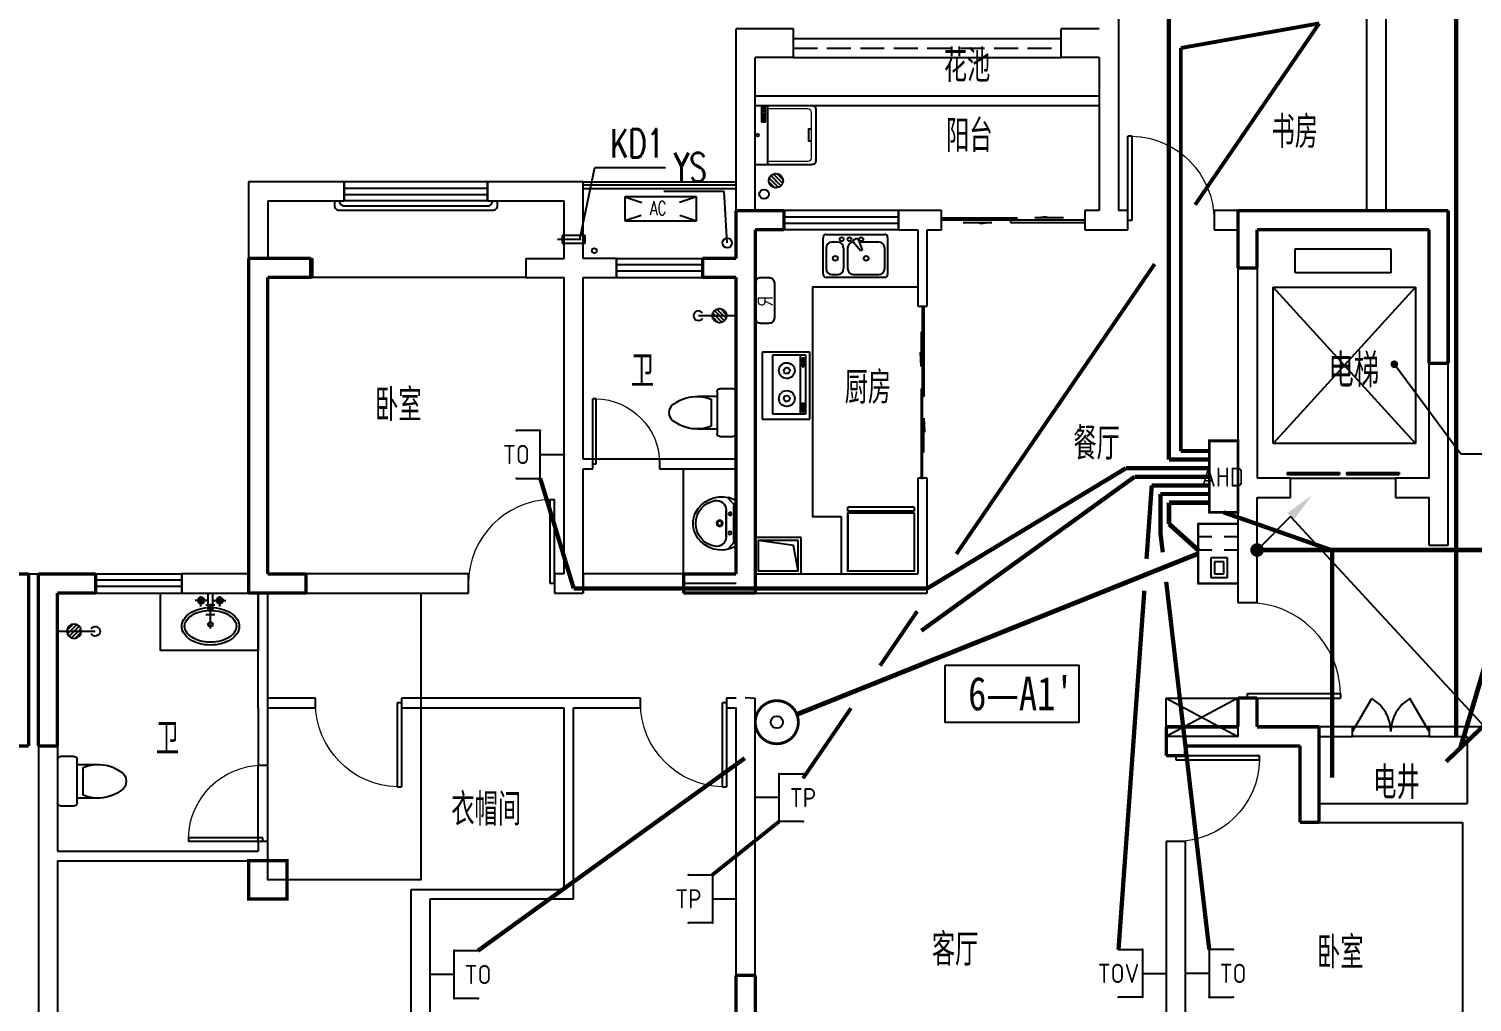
# Model space of a CAD drawing. Extents: x -993182 to -819982, y 169304 to 600104.
# Drawn here: x -865248 to -850148, y 401625 to 411803 of the extents above; entities that cross this region are included whole.
import ezdxf
from ezdxf.enums import TextEntityAlignment as Align

# ---------------------------------------------------------------- set-up
doc = ezdxf.new("R2010")
doc.units = 0
doc.header["$LTSCALE"] = 1000
doc.header["$MEASUREMENT"] = 0
doc.linetypes.add('DASH', pattern=[0.35, 0.25, -0.1])
for name, color, linetype in [('DIM_LEAD', 3, 'Continuous'), ('EQUIP-安防', 3, 'Continuous'), ('EQUIP-通讯', 3, 'Continuous'), ('kan', 146, 'Continuous'), ('KTIAO', 124, 'Continuous'), ('LWIRE', 4, 'Continuous'), ('PUB_TEXT', 7, 'Continuous'), ('STAIR', 2, 'Continuous'), ('TEL_LEAD', 3, 'Continuous'), ('VPIPE-污水', 2, 'Continuous'), ('WALL', 4, 'Continuous'), ('WINDOW', 2, 'Continuous'), ('WIRE-信号', 4, 'TG_S'), ('WIRE-安防', 4, 'Continuous'), ('WIRE-照明', 1, 'Continuous'), ('WIRE-综合布线', 5, 'TG_GCS'), ('WIRE-网络', 6, 'TG_TD'), ('WIRE-通讯', 4, 'TG_TP'), ('冷凝水管', 6, 'Continuous'), ('家具', 187, 'Continuous'), ('文字2', 7, 'Continuous'), ('栏杆', 169, 'Continuous'), ('空调、空调洞', 66, 'Continuous'), ('面层', 215, 'Continuous')]:
    doc.layers.add(name, color=color, linetype=linetype)
doc.layers.add('RENDERING', color=125, linetype='Continuous', lineweight=13)
doc.layers.add('洁、厨具', color=8, linetype='Continuous', lineweight=9)
doc.styles.add('-宋体', font='', dxfattribs={"width": 0.8})
doc.styles.add('_ROMANC', font='romanc__.ttf', dxfattribs={"width": 0.700005})
doc.styles.add('_SIMPLEX', font='SIMPLEX.shx', dxfattribs={"width": 0.75})
doc.styles.add('_TCH_DIM', font='SIMPLEX', dxfattribs={"bigfont": 'GBCBIG'})
doc.styles.add('_TEL_ATTDEF', font='GBENOR', dxfattribs={"width": 0.8, "height": 3, "bigfont": 'GBCBIG'})
doc.styles.add('_TEL_DIM', font='ICED', dxfattribs={"width": 0.8, "height": 3.5, "bigfont": 'BZHZ'})
doc.styles.add('DIM_FONT', font='simplex_.ttf', dxfattribs={"width": 0.7, "bigfont": 'GBCBIG'})
doc.styles.add('hnurban', font='tssdeng.shx', dxfattribs={"width": 0.8, "bigfont": 'tssdchn.shx'})
doc.styles.get("Standard").update_dxf_attribs({"font": 'gbenor.shx', "bigfont": 'gbcbig.shx'})
doc.styles.add('TG_LINETYPE', font='ICED', dxfattribs={"width": 0.8, "height": 2, "bigfont": 'BZHZ'})
doc.styles.get('-宋体').set_extended_font_data('SimSun')
doc.linetypes.add('TG_GCS', pattern='A,1,-0.6,["GCS",TG_LINETYPE,S=0.1,R=0,X=-0.52,Y=-0.1],0', length=1.6)
doc.linetypes.add('TG_S', pattern='A,1,-0.3,["S",TG_LINETYPE,S=0.1,R=0,X=-0.23,Y=-0.1],0', length=1.3)
doc.linetypes.add('TG_TD', pattern='A,1,-0.45,["TD",TG_LINETYPE,S=0.1,R=0,X=-0.38,Y=-0.1],0', length=1.45)
doc.linetypes.add('TG_TD+TV', pattern='A,1,-0.9,["TD+TV",TG_LINETYPE,S=0.1,R=0,X=-0.82,Y=-0.1],0', length=1.9)
doc.linetypes.add('TG_TP', pattern='A,1,-0.45,["TP",TG_LINETYPE,S=0.1,R=0,X=-0.38,Y=-0.1],0', length=1.45)
doc.linetypes.add('TG_WS', pattern='A,1,-0.45,["WS",TG_LINETYPE,S=0.1,R=0,X=-0.38,Y=-0.1],0', length=1.45)

# ---------------------------------------------------------------- blocks, each defined once
blk = doc.blocks.new('ASDGFSDFGGDF')
at = {"layer": '家具'}
for p, q in [((695, -609), (695, 0)), ((695, -609), (695, 0)), ((0, -670), (0, -629)), ((0, -629), (28, -629)), ((0, -670), (695, -670)), ((28, -629), (28, -609)), ((695, -609), (666, -609)), ((666, -609), (666, -629)), ((666, -629), (695, -629)), ((695, -629), (695, -670))]:
    blk.add_line(p, q, dxfattribs=at)
for points in [[(0, -609), (0, 0), (695, 0), (695, -609)], [(666, -609), (28, -609), (28, -629), (666, -629)]]:
    blk.add_lwpolyline(points, close=True, dxfattribs=at)
blk = doc.blocks.new('sdfdsfgf')
at = {"layer": '家具'}
for points in [[(1414289, 21341), (1413809, 21341), (1413809, 20961), (1414289, 20961), (1414289, 21341)], [(1414259, 20991), (1414211, 21259), (1413839, 21311)]]:
    blk.add_lwpolyline(points, dxfattribs=at)
blk.add_lwpolyline([(1414259, 21311), (1413839, 21311), (1413839, 20991), (1414259, 20991)], close=True, dxfattribs=at)
blk = doc.blocks.new('A$C685A49D5')
at = {"layer": '家具'}
for p, q in [((0, 31), (0, 419)), ((31, 450), (644, 450)), ((31, 307), (31, 92)), ((153, 368), (92, 368)), ((215, 92), (215, 307)), ((256, 307), (256, 92)), ((390, 277), (320, 363)), ((340, 402), (325, 393)), ((369, 391), (408, 287)), ((583, 368), (377, 368)), ((644, 92), (644, 307)), ((675, 419), (675, 31)), ((408, 287), (390, 277)), ((644, 0), (31, 0)), ((92, 31), (153, 31)), ((317, 31), (583, 31))]:
    blk.add_line(p, q, dxfattribs=at)
for centre, radius in [((194, 399), 20.5), ((276, 399), 20.5), ((399, 399), 20.5), ((128, 199), 25.6), ((450, 199), 25.6)]:
    blk.add_circle(centre, radius, dxfattribs=at)
for centre, radius, start, end in [((31, 419), 30.7, 90, 180), ((92, 307), 61.4, 90, 180), ((153, 307), 61.4, 0, 90), ((317, 307), 61.4, 90, 180), ((335, 376), 20.5, 120, 219.4623), ((350, 384), 20.5, 20.5377, 120), ((583, 307), 61.4, 0, 90), ((644, 419), 30.7, 0, 90), ((31, 31), 30.7, 180, 270), ((92, 92), 61.4, 180, 270), ((153, 92), 61.4, 270, 0), ((317, 92), 61.4, 180, 270), ((583, 92), 61.4, 270, 0), ((644, 31), 30.7, 270, 0)]:
    blk.add_arc(centre, radius, start, end, dxfattribs=at)
at = {"layer": '家具', "style": 'DIM_FONT', "width": 0.8, "flags": 9}
for tag in ['YSIZE', 'XSIZE']:
    blk.add_attdef(tag, (338, 450), '', height=0.5, rotation=270, dxfattribs=at)
blk = doc.blocks.new('$plan$00001601')
at = {"layer": '家具'}
for p, q in [((-350, 16), (350, 16)), ((-350, -484), (-350, 16)), ((350, 16), (350, -484)), ((-323, -98), (-323, -440)), ((299, -98), (-323, -98)), ((299, -440), (299, -98)), ((-323, -384), (299, -384)), ((-323, -440), (299, -440)), ((-291, -407), (-291, -418)), ((-216, -416), (-280, -416)), ((-280, -416), (-280, -433)), ((-280, -433), (-216, -433)), ((-216, -433), (-216, -416)), ((-199, -408), (-199, -418)), ((182, -407), (182, -418)), ((193, -416), (193, -433)), ((257, -416), (193, -416)), ((193, -433), (257, -433)), ((257, -433), (257, -416)), ((274, -408), (274, -418)), ((350, -484), (-350, -484))]:
    blk.add_line(p, q, dxfattribs=at)
for points in [[(-199, -408, 0.259034), (-201, -404, 0.076276), (-213, -399, 0.036515), (-226, -397, 0.026615), (-245, -396, 0.026615), (-264, -397, 0.036515), (-277, -399, 0.076276), (-289, -404, 0.259034), (-291, -408, 0.078462), (-291, -409, 0.056762)], [(-199, -418, 0.259034), (-201, -415, 0.076276), (-213, -410, 0.036515), (-226, -407, 0.026615), (-245, -406, 0.026615), (-264, -407, 0.036515), (-277, -410, 0.076276), (-289, -415, 0.259034), (-291, -418, 0.259034), (-289, -422, 0.056762), (-280, -426, 0.036515)], [(-216, -427, 0.008736), (-213, -427, 0.076276), (-201, -422, 0.259034), (-199, -418, 0.259034)], [(274, -408, 0.259034), (272, -404, 0.076276), (260, -399, 0.036515), (247, -397, 0.026615), (228, -396, 0.026615), (209, -397, 0.036515), (196, -399, 0.076276), (184, -404, 0.259034), (182, -408, 0.078462), (182, -409, 0.056762)], [(274, -418, 0.259034), (272, -415, 0.076276), (260, -410, 0.036515), (247, -407, 0.026615), (228, -406, 0.026615), (209, -407, 0.036515), (196, -410, 0.076276), (184, -415, 0.259034), (182, -418, 0.259034), (184, -422, 0.056762), (193, -426, 0.036515)], [(257, -427, 0.008736), (260, -427, 0.076276), (272, -422, 0.259034), (274, -418, 0.259034)]]:
    blk.add_lwpolyline(points, format="xyb", dxfattribs=at)
for centre, radius, start, end in [((-158, -243), 82.5, 0.964, 0), ((-158, -243), 31.6, 0.6532, 0), ((134, -243), 82.5, 180, 179.036), ((134, -243), 31.6, 180, 179.3468)]:
    blk.add_arc(centre, radius, start, end, dxfattribs=at)
blk = doc.blocks.new('A$C3451006C')
blk.add_lwpolyline([(-50, 330), (-50, -30, 0.414214), (10, -90), (90, -90, 0.414214), (150, -30), (150, 330, 0.414214), (90, 390), (10, 390, 0.414214)], format="xyb", close=True)
at = {"style": '_SIMPLEX', "width": 0.8}
blk.add_text('R', height=150, rotation=270, dxfattribs=at).set_placement((-32, 144), align=Align.CENTER)
blk = doc.blocks.new('$plan$00001623')
at = {"layer": '家具', "linetype": 'Continuous'}
blk.add_line((-341, -145), (342, -145), dxfattribs=at)
at = {"layer": '家具'}
blk.add_lwpolyline([(295, -706), (-295, -706, -0.414214), (-345, -656), (-345, 0), (345, 0), (345, -656, -0.414214)], format="xyb", close=True, dxfattribs=at)
at = {"layer": '家具', "lineweight": 13}
blk.add_lwpolyline([(307, -145), (307, -611, -0.414214), (267, -651), (-267, -651, -0.414214), (-307, -611), (-307, -145)], format="xyb", dxfattribs=at)
at = {"layer": '家具'}
for points in [[(323, -72), (152, -72), (152, -120), (323, -120)], [(163, -86), (177, -86), (177, -99), (163, -99)], [(189, -86), (202, -86), (202, -99), (189, -99)], [(213, -86), (227, -86), (227, -99), (213, -99)], [(239, -86), (253, -86), (253, -99), (239, -99)], [(281, -110), (309, -110), (309, -80), (281, -80)]]:
    blk.add_lwpolyline(points, close=True, dxfattribs=at)
blk.add_lwpolyline([(-71, -651), (-71, -623), (0, -623), (71, -623), (71, -651)], dxfattribs=at)
blk.add_circle((0, -25), 16, dxfattribs=at)
blk = doc.blocks.new('90304092557924')
at = {"layer": 'KTIAO'}
for p, q in [((-375, 125), (-198, 66)), ((-375, 125), (-375, -125)), ((375, 125), (-375, 125)), ((375, 125), (198, 66)), ((375, -125), (375, 125)), ((-203, -68), (-375, -125)), ((-375, -125), (375, -125)), ((200, -67), (375, -125))]:
    blk.add_line(p, q, dxfattribs=at)
at = {"layer": 'KTIAO', "style": '_ROMANC', "width": 0.7}
blk.add_text('AC', height=148.6, dxfattribs=at).set_placement((-113, -66))
at = {"layer": 'KTIAO', "style": 'DIM_FONT', "oblique": 0, "width": 0.6, "flags": 9}
for tag in ['XSIZE', 'YSIZE']:
    blk.add_attdef(tag, (-375, -125), '', height=0.5, dxfattribs=at)
blk = doc.blocks.new('M_E6')
for p, q in [((-240, 0), (-270, -79)), ((240, 0), (-240, 0)), ((-237, 0), (239, 0)), ((240, 0), (270, -79)), ((-213, -36), (-271, -91)), ((-179, -23), (181, -23)), ((141, -105), (-141, -105)), ((-141, -105), (141, -105)), ((217, -37), (274, -95))]:
    blk.add_line(p, q)
for centre, radius in [((-99, -65), 16.3), ((2, -172), 31.6), ((2, -172), 23), ((101, -65), 16.3)]:
    blk.add_circle(centre, radius)
for centre, radius, start, end in [((28, -152), 307, 166.1751, 244.7296), ((-141, -205), 100, 90, 190.5602), ((-179, -73), 50, 90, 133.181), ((-28, -152), 307, 297.0639, 13.8249), ((141, -205), 100, 349.4398, 90), ((181, -73), 50, 44.5607, 90), ((0, -179), 243, 190.5602, 349.4398), ((0, -201), 250, 245.8071, 296.4628), ((28, -152), 307, 266.589, 266.5936)]:
    blk.add_arc(centre, radius, start, end)
at = {"width": 0.8, "flags": 9}
for tag in ['XSIZE', 'YSIZE']:
    blk.add_attdef(tag, (0, 0), '', height=0.5, dxfattribs=at)
blk = doc.blocks.new('1')
for p, q in [((-550, -239), (-550, 201)), ((-520, 231), (-380, 231)), ((-350, 201), (-350, 151)), ((-350, 151), (-350, -189)), ((-350, 151), (-154, 151)), ((-289, 121), (-289, -159)), ((-380, -269), (-520, -269)), ((-154, -189), (-350, -189)), ((-350, -189), (-350, -239))]:
    blk.add_line(p, q)
for centre, radius, start, end in [((-520, 201), 30, 90, 180), ((-380, 201), 30, 360, 90), ((-137, -247), 398, 92.544, 112.5495), ((-137, -247), 398, 53.3619, 92.544), ((40, -19), 110, 303.4509, 56.5491), ((-137, 208), 398, 267.456, 306.6381), ((-520, -239), 30, 180, 270), ((-380, -239), 30, 270, 360), ((-137, 208), 398, 247.4505, 267.456)]:
    blk.add_arc(centre, radius, start, end)
blk = doc.blocks.new('A$C6A1B0631')
at = {"layer": '家具'}
for p, q in [((0, 527), (0, 667)), ((30, 697), (470, 697)), ((500, 667), (500, 527)), ((470, 497), (30, 497)), ((80, 497), (80, 267)), ((420, 497), (420, 267)), ((390, 437), (110, 437))]:
    blk.add_line(p, q, dxfattribs=at)
for centre, radius, start, end in [((30, 667), 30, 90, 180), ((470, 667), 30, 0, 90), ((30, 527), 30, 180, 270), ((470, 527), 30, 270, 0), ((477, 284), 398, 157.4505, 216.6381), ((23, 284), 398, 323.3619, 22.5495), ((250, 108), 110, 213.4509, 326.5491)]:
    blk.add_arc(centre, radius, start, end, dxfattribs=at)
blk = doc.blocks.new('4')
at = {"layer": '家具'}
for p, q in [((2941864, -560013), (2941757, -560013)), ((2941801, -560087), (2941801, -559951)), ((2941897, -560087), (2941723, -560087)), ((2941897, -560136), (2941723, -560136)), ((2941801, -560136), (2941801, -560272)), ((2942094, -560111), (2941837, -560111)), ((2941851, -560063), (2941851, -560160)), ((2941851, -560087), (2941851, -560136)), ((2941897, -560087), (2941897, -560136)), ((2941951, -560063), (2941951, -560160)), ((2941864, -560210), (2941757, -560210))]:
    blk.add_line(p, q, dxfattribs=at)
for points in [[(2941874, -560110, -0.066088), (2941890, -559990, -0.078703), (2941932, -559897, -0.107168), (2942000, -559829, -0.142355), (2942071, -559809, -0.142355), (2942141, -559829, -0.107168), (2942209, -559897, -0.078703), (2942251, -559990, -0.066088), (2942267, -560110, -0.066088), (2942251, -560230, -0.078703), (2942209, -560323, -0.107168), (2942141, -560390, -0.142355), (2942071, -560411, -0.142355), (2942000, -560390, -0.107168), (2941932, -560323, -0.078703), (2941890, -560230, -0.066088)], [(2941904, -560110, -0.066088), (2941919, -559997, -0.078703), (2941957, -559913, -0.107168), (2942016, -559854, -0.142355), (2942071, -559839, -0.142355), (2942125, -559854, -0.107168), (2942184, -559913, -0.078703), (2942222, -559997, -0.066088), (2942237, -560110, -0.066088), (2942222, -560222, -0.078703), (2942184, -560306, -0.107168), (2942125, -560365, -0.142355), (2942071, -560381, -0.142355), (2942016, -560365, -0.107168), (2941957, -560306, -0.078703), (2941919, -560222, -0.066088)]]:
    blk.add_lwpolyline(points, format="xyb", close=True, dxfattribs=at)
for centre, radius in [((2941801, -560014), 34.1), ((2941801, -560014), 24.4), ((2941801, -560208), 34.1), ((2941801, -560208), 24.4), ((2942051, -560111), 24.4)]:
    blk.add_circle(centre, radius, dxfattribs=at)
blk = doc.blocks.new('$lvtry$00000168')
at = {"color": 0}
blk.add_line((0, 0), (0, -395), dxfattribs=at)
blk.add_arc((0, -395), 50, 121.0332, 58.9668, dxfattribs=at)
for p in [(0, 0), (0, -223)]:
    blk.add_point(p, dxfattribs=at)
blk = doc.blocks.new('$lvtry$00000171')
for p, q in [((-74, 11), (-11, 74)), ((-70, -27), (27, 70)), ((-53, -53), (53, 53)), ((-27, -70), (70, 27)), ((11, -74), (74, -11))]:
    blk.add_line(p, q)
blk.add_circle((0, 0), 75)
blk.add_point((0, 0))
blk = doc.blocks.new('A$C6BE329BC')
at = {"layer": '家具', "rotation": 180}
blk.add_blockref('$lvtry$00000171', (75, 271), dxfattribs=at)
at = {"layer": '家具'}
blk.add_blockref('$lvtry$00000168', (75, 445), dxfattribs=at)
blk = doc.blocks.new('q1')
at = {"color": 3, "const_width": 35}
for points in [[(-485493, -324518), (-485493, -324018)], [(-485493, -324018), (-484993, -324018)], [(-484993, -324018), (-484993, -324218)], [(-480243, -324618), (-480243, -324018)], [(-480243, -324018), (-478043, -324018)], [(-478043, -325618), (-478043, -324018)], [(-485293, -324718), (-485293, -324218)], [(-485293, -324218), (-484993, -324218)], [(-480043, -324618), (-480043, -324218)], [(-480043, -324218), (-478243, -324218)], [(-478243, -325618), (-478243, -324218)], [(-490593, -324518), (-489943, -324518)], [(-490593, -328018), (-490593, -324518)], [(-489943, -324518), (-489943, -324718)], [(-485843, -324518), (-485493, -324518)], [(-485843, -324718), (-485843, -324518)], [(-480043, -324618), (-480243, -324618)], [(-490393, -324718), (-489943, -324718)], [(-490393, -327818), (-490393, -324718)], [(-485843, -324718), (-485493, -324718)], [(-485493, -327818), (-485493, -324718)], [(-485293, -328018), (-485293, -324718)], [(-478043, -325618), (-478243, -325618)], [(-493493, -327818), (-492893, -327818)], [(-492893, -329618), (-492893, -327818)], [(-492793, -327818), (-492193, -327818)], [(-492793, -329618), (-492793, -327818)], [(-492193, -327818), (-492193, -328018)], [(-490393, -327818), (-489993, -327818)], [(-489993, -327818), (-489993, -328018)], [(-486043, -327818), (-485493, -327818)], [(-486043, -328018), (-486043, -327818)], [(-492593, -328018), (-492193, -328018)], [(-492593, -329618), (-492593, -328018)], [(-490593, -328018), (-489993, -328018)], [(-486043, -328018), (-485293, -328018)], [(-480243, -329418), (-480243, -329118)], [(-480243, -329118), (-480043, -329118)], [(-480043, -329418), (-480043, -329118)], [(-480993, -329418), (-480243, -329418)], [(-480993, -329718), (-480993, -329418)], [(-480043, -329418), (-479393, -329418)], [(-479393, -330418), (-479393, -329418)], [(-492893, -329618), (-493093, -329618)], [(-492593, -329618), (-492793, -329618)], [(-480793, -329618), (-480243, -329618)], [(-480793, -329718), (-480793, -329618)], [(-480243, -329618), (-479593, -329618)], [(-479593, -330418), (-479593, -329618)], [(-480793, -329718), (-480993, -329718)], [(-479393, -330418), (-479593, -330418)], [(-485493, -334518), (-485493, -332018)], [(-485493, -332018), (-485293, -332018)], [(-485293, -334318), (-485293, -332018)]]:
    blk.add_lwpolyline(points, dxfattribs=at)
blk.add_lwpolyline([(-490593, -330818), (-490593, -331218), (-490193, -331218), (-490193, -330818)], close=True, dxfattribs=at)
blk = doc.blocks.new('A$C06D6341B')
at = {"layer": '空调、空调洞', "linetype": 'DASH'}
for p, q in [((40, 0), (40, 340)), ((80, 290), (0, 290)), ((0, 290), (0, 50)), ((80, 50), (80, 290)), ((0, 50), (80, 50))]:
    blk.add_line(p, q, dxfattribs=at)
blk = doc.blocks.new('$DorLib2D$00000231')
at = {"color": 0}
for p, q in [((-0.5, 0), (-0.25, 0.433)), ((0.5, 0), (0.25, 0.433))]:
    blk.add_line(p, q, dxfattribs=at)
for centre, start, end in [((-0.5, 0), 0, 60), ((0.5, 0), 120, 180)]:
    blk.add_arc(centre, 0.5, start, end, dxfattribs=at)
blk = doc.blocks.new('$DorLib2D$00000001')
for p, q in [((0.45, 0.975), (0.5, 0.975)), ((0.45, 0), (0.45, 0.975)), ((0.5, 0), (0.5, 0.975)), ((0.5, 0), (0.45, 0))]:
    blk.add_line(p, q)
at = {"lineweight": 13}
blk.add_arc((0.475, 0), 0.975, 91.4693, 180, dxfattribs=at)
blk = doc.blocks.new('$DorLib2D$00000131')
at = {"color": 0, "linetype": 'Continuous'}
for p, q in [((0.15, 0.125), (0.2319, 0.1973)), ((0.2319, 0.1973), (0.2319, 0.125)), ((-0.5, 0.125), (-0.5, 0)), ((0.0192, 0.125), (-0.5, 0.125)), ((0.0192, 0), (0.0192, 0.125)), ((0.35, 0.125), (0.15, 0.125)), ((-0.5, 0), (0.0192, 0)), ((-0.024, 0), (0.5, 0)), ((-0.024, -0.125), (-0.024, 0)), ((0.5, 0), (0.5, -0.125)), ((-0.35, -0.125), (-0.15, -0.125)), ((-0.2319, -0.1973), (-0.2319, -0.125)), ((-0.15, -0.125), (-0.2319, -0.1973)), ((0.5, -0.125), (-0.024, -0.125))]:
    blk.add_line(p, q, dxfattribs=at)
blk = doc.blocks.new('$WINLIB2D$00000001')
at = {"color": 0}
for points in [[(-0.5, 0.5), (-0.5, -0.5)], [(-0.5, 0.5), (0.5, 0.5)], [(0.5, -0.5), (0.5, 0.5)], [(0.5, 0.167), (-0.5, 0.167)], [(0.5, -0.167), (-0.5, -0.167)], [(-0.5, -0.5), (0.5, -0.5)]]:
    blk.add_lwpolyline(points, dxfattribs=at)
blk = doc.blocks.new('$DorLib2D$00000127')
at = {"color": 0, "linetype": 'Continuous'}
for p, q in [((-0.033, 0.795), (-0.533, 0.795)), ((-0.533, 0.795), (-0.533, 0.69)), ((-0.033, 0.69), (-0.533, 0.69)), ((-0.033, 0.795), (-0.033, 0.69)), ((0.033, 0.795), (0.033, 0.69)), ((0.533, 0.795), (0.033, 0.795)), ((0.533, 0.69), (0.033, 0.69)), ((0.533, 0.795), (0.533, 0.69)), ((0.5, 0.5), (-0.5, 0.5))]:
    blk.add_line(p, q, dxfattribs=at)
blk = doc.blocks.new('5#、7#楼参照')
blk.add_lwpolyline([(-226408.8, -338215.6), (-226308.8, -338215.6)])
at = {"color": 6}
blk.add_lwpolyline([(-223908.8, -338415.6), (-222308.8, -338415.6), (-222308.8, -341415.6), (-223908.8, -341415.6)], close=True, dxfattribs=at)
blk.add_circle((-219102, -334754.6), 50, dxfattribs=at)
at = {"layer": 'DIM_LEAD'}
for p, q in [((-220645.1, -334715.6), (-220485.9, -333966.8)), ((-220645.1, -334715.6), (-220485.9, -333966.8)), ((-220645.1, -334715.6), (-220485.9, -333966.8)), ((-220645.1, -334715.6), (-220485.9, -333966.8)), ((-220645.1, -334715.6), (-220485.9, -333966.8)), ((-220485.9, -333966.8), (-219748.4, -333966.8)), ((-219132.6, -334215.6), (-219764.6, -334215.6)), ((-219102, -334754.6), (-219132.6, -334215.6)), ((-212122.1, -336023), (-211425.8, -336960.9)), ((-211425.8, -336960.9), (-209329.6, -336960.9))]:
    blk.add_line(p, q, dxfattribs=at)
at = {"layer": 'DIM_LEAD', "const_width": 40}
blk.add_lwpolyline([(-212134, -336006.9, 1), (-212110.2, -336039.1, 1)], format="xyb", close=True, dxfattribs=at)
at = {"layer": 'kan'}
for p, q in [((-218408.8, -332615.6), (-215608.8, -332615.6)), ((-218408.8, -332815.6), (-215608.8, -332815.6))]:
    blk.add_line(p, q, dxfattribs=at)
at = {"layer": 'kan', "linetype": 'DASH'}
blk.add_line((-218408.8, -332715.6), (-215608.8, -332715.6), dxfattribs=at)
at = {"layer": 'kan', "color": 124}
for p, q in [((-218808.8, -333215.6), (-215208.8, -333215.6)), ((-218808.8, -333315.6), (-215208.8, -333315.6))]:
    blk.add_line(p, q, dxfattribs=at)
at = {"layer": 'kan'}
blk.add_lwpolyline([(-220608.8, -334115.6), (-219008.8, -334115.6)], dxfattribs=at)
at = {"layer": 'STAIR', "color": 197}
for p, q in [((-213158.8, -335065.6, 76423.5), (-213158.8, -334815.6, 76423.5)), ((-213158.8, -334815.6, 76423.5), (-212158.8, -334815.6, 76423.5)), ((-212158.8, -334815.6, 76423.5), (-212158.8, -335065.6, 76423.5)), ((-212158.8, -335065.6, 76423.5), (-213158.8, -335065.6, 76423.5)), ((-213388.4, -336853.2, 76423.5), (-213388.4, -335215.6, 76423.5)), ((-213388.4, -335215.6, 76423.5), (-211899.8, -335215.6, 76423.5)), ((-211899.8, -335215.6, 76423.5), (-213388.4, -336853.2, 76423.5)), ((-211899.8, -336853.2, 76423.5), (-213388.4, -335215.6, 76423.5)), ((-211899.8, -335215.6, 76423.5), (-211899.8, -336853.2, 76423.5)), ((-211899.8, -336853.2, 76423.5), (-213388.4, -336853.2, 76423.5))]:
    blk.add_line(p, q, dxfattribs=at)
at = {"layer": 'VPIPE-污水'}
blk.add_circle((-218716, -334244.1, -76423.5), 50, dxfattribs=at)
at = {"layer": 'WALL'}
for p, q in [((-215008.8, -331015.6), (-215008.8, -332815.6)), ((-212408.8, -334415.6), (-212408.8, -331015.6)), ((-212208.8, -334415.6), (-212208.8, -331015.6)), ((-219008.8, -334515.6), (-219008.8, -332515.6)), ((-218408.8, -332515.6), (-219008.8, -332515.6)), ((-218408.8, -332815.6), (-218408.8, -332515.6)), ((-215208.8, -332515.6), (-215608.8, -332515.6)), ((-215608.8, -332815.6), (-215608.8, -332515.6)), ((-218808.8, -334415.6), (-218808.8, -332815.6)), ((-218408.8, -332815.6), (-218808.8, -332815.6)), ((-215208.8, -332815.6), (-215608.8, -332815.6)), ((-215208.8, -332815.6), (-215208.8, -334415.6)), ((-215008.8, -332815.6), (-215008.8, -334415.6)), ((-223108.8, -334115.6), (-224108.8, -334115.6)), ((-224108.8, -334115.6), (-224108.8, -335015.6)), ((-223108.8, -334315.6), (-223108.8, -334115.6)), ((-220608.8, -334115.6), (-221608.8, -334115.6)), ((-221608.8, -334115.6), (-221608.8, -334315.6)), ((-220608.8, -334915.6), (-220608.8, -334115.6)), ((-223908.8, -334315.6), (-223108.8, -334315.6)), ((-223908.8, -334315.6), (-223908.8, -334915.6)), ((-221608.8, -334315.6), (-220808.8, -334315.6)), ((-220808.8, -334915.6), (-220808.8, -334315.6)), ((-218508.8, -334415.6), (-218808.8, -334415.6)), ((-218508.8, -334615.6), (-218508.8, -334415.6)), ((-217108.8, -334415.6), (-217308.8, -334415.6)), ((-217308.8, -334415.6), (-217308.8, -334615.6)), ((-216858.8, -334415.6), (-217108.8, -334415.6)), ((-216858.8, -334615.6), (-216858.8, -334415.6)), ((-215208.8, -334415.6), (-215358.8, -334415.6)), ((-215358.8, -334415.6), (-215358.8, -334615.6)), ((-214908.8, -334415.6), (-215008.8, -334415.6)), ((-214908.8, -334615.6), (-214908.8, -334415.6)), ((-213658.8, -334415.6), (-214008.8, -334415.6)), ((-214008.8, -334415.6), (-214008.8, -334615.6)), ((-212408.8, -334415.6), (-213658.8, -334415.6)), ((-211558.8, -334415.6), (-212208.8, -334415.6)), ((-211558.8, -337315.6), (-211558.8, -334415.6)), ((-219008.8, -334515.6), (-219008.8, -334915.6)), ((-218808.8, -334615.6), (-218808.8, -335015.6)), ((-218808.8, -334615.6), (-218508.8, -334615.6)), ((-217308.8, -334615.6), (-217108.8, -334615.6)), ((-217108.8, -334615.6), (-217108.8, -335415.6)), ((-217008.8, -335415.6), (-217008.8, -334615.6)), ((-217008.8, -334615.6), (-216858.8, -334615.6)), ((-215358.8, -334615.6), (-215108.8, -334615.6)), ((-215108.8, -334615.6), (-214908.8, -334615.6)), ((-214008.8, -334615.6), (-213758.8, -334615.6)), ((-213758.8, -334615.6), (-213758.8, -337315.6)), ((-213558.8, -334615.6), (-213558.8, -337215.6)), ((-212308.8, -334615.6), (-213558.8, -334615.6)), ((-211758.8, -334615.6), (-212308.8, -334615.6)), ((-211758.8, -337215.6), (-211758.8, -334615.6)), ((-223908.8, -334915.6), (-223439.8, -334915.6)), ((-223439.8, -334915.6), (-223439.8, -335115.6)), ((-221209.8, -334915.6), (-220808.8, -334915.6)), ((-221209.8, -334915.6), (-221209.8, -335115.6)), ((-220258.8, -334915.6), (-220608.8, -334915.6)), ((-220258.8, -335115.6), (-220258.8, -334915.6)), ((-219008.8, -334915.6), (-219358.8, -334915.6)), ((-219358.8, -334915.6), (-219358.8, -335115.6)), ((-224108.8, -335015.6), (-224108.8, -338215.6)), ((-218808.8, -335015.6), (-218808.8, -337015.6)), ((-223908.8, -335115.6), (-223439.8, -335115.6)), ((-223908.8, -335115.6), (-223908.8, -338215.6)), ((-221209.8, -335115.6), (-220808.8, -335115.6)), ((-220808.8, -337015.6), (-220808.8, -335115.6)), ((-220608.8, -335115.6), (-220258.8, -335115.6)), ((-220608.8, -337015.6), (-220608.8, -335115.6)), ((-219358.8, -335115.6), (-219008.8, -335115.6)), ((-219008.8, -335115.6), (-219008.8, -337015.6)), ((-217108.8, -335415.6), (-217008.8, -335415.6)), ((-220808.8, -338215.6), (-220808.8, -337015.6)), ((-220508.8, -337015.6), (-220608.8, -337015.6)), ((-220508.8, -337115.6), (-220508.8, -337015.6)), ((-219008.8, -337015.6), (-219808.8, -337015.6)), ((-219808.8, -337015.6), (-219808.8, -337115.6)), ((-218808.8, -337015.6), (-218808.8, -338215.6)), ((-220608.8, -338215.6), (-220608.8, -337115.6)), ((-220608.8, -337115.6), (-220508.8, -337115.6)), ((-219808.8, -337115.6), (-219008.8, -337115.6)), ((-219008.8, -337115.6), (-219008.8, -338215.6)), ((-217008.8, -337215.6), (-217108.8, -337215.6)), ((-217108.8, -337215.6), (-217108.8, -338215.6)), ((-217008.8, -338415.6), (-217008.8, -337215.6)), ((-213758.8, -337315.6), (-213758.8, -338515.6)), ((-213208.8, -337215.6), (-213558.8, -337215.6)), ((-213208.8, -337415.6), (-213208.8, -337215.6)), ((-211758.8, -337215.6), (-212108.8, -337215.6)), ((-212108.8, -337215.6), (-212108.8, -337415.6)), ((-211558.8, -337915.6), (-211558.8, -337315.6)), ((-213558.8, -338515.6), (-213558.8, -337415.6)), ((-213558.8, -337415.6), (-213208.8, -337415.6)), ((-212108.8, -337415.6), (-211758.8, -337415.6)), ((-211758.8, -337915.6), (-211758.8, -337415.6)), ((-211758.8, -337915.6), (-211558.8, -337915.6)), ((-226308.8, -338215.6), (-226308.8, -341115.6)), ((-225708.8, -338215.6), (-226308.8, -338215.6)), ((-225708.8, -338415.6), (-225708.8, -338215.6)), ((-224108.8, -338215.6), (-224808.8, -338215.6)), ((-224808.8, -338215.6), (-224808.8, -338415.6)), ((-221808.8, -338215.6), (-223908.8, -338215.6)), ((-221808.8, -338415.6), (-221808.8, -338215.6)), ((-220808.8, -338215.6), (-220908.8, -338215.6)), ((-220908.8, -338215.6), (-220908.8, -338415.6)), ((-220608.8, -338415.6), (-220608.8, -338215.6)), ((-219008.8, -338215.6), (-219558.8, -338215.6)), ((-219558.8, -338215.6), (-219558.8, -338415.6)), ((-218808.8, -338215.6), (-217108.8, -338215.6)), ((-226108.8, -338415.6), (-226108.8, -341115.6)), ((-226108.8, -338415.6), (-225708.8, -338415.6)), ((-224808.8, -338415.6), (-224008.8, -338415.6)), ((-224008.8, -339615.6), (-224008.8, -338415.6)), ((-223908.8, -338415.6), (-221808.8, -338415.6)), ((-223908.8, -339515.6), (-223908.8, -338415.6)), ((-220908.8, -338415.6), (-220708.8, -338415.6)), ((-220708.8, -338415.6), (-220608.8, -338415.6)), ((-219558.8, -338415.6), (-218908.8, -338415.6)), ((-218908.8, -338415.6), (-217008.8, -338415.6)), ((-213758.8, -338515.6), (-213558.8, -338515.6)), ((-223408.8, -339515.6), (-223908.8, -339515.6)), ((-223408.8, -339615.6), (-223408.8, -339515.6)), ((-220708.8, -339515.6), (-222508.8, -339515.6)), ((-222508.8, -339515.6), (-222508.8, -339615.6)), ((-220008.8, -339515.6), (-220708.8, -339515.6)), ((-220008.8, -339615.6), (-220008.8, -339515.6)), ((-219008.8, -339515.6), (-219108.8, -339515.6)), ((-219108.8, -339515.6), (-219108.8, -339615.6)), ((-218914.9, -339510.1), (-218909.1, -339509.8)), ((-218909.1, -339509.8), (-218808.8, -339515.6)), ((-218808.8, -339615.6), (-218808.8, -339515.6)), ((-213558.8, -339515.6), (-213758.8, -339515.6)), ((-213758.8, -339515.6), (-213758.8, -339815.6)), ((-213558.8, -339815.6), (-213558.8, -339515.6)), ((-224008.8, -339615.6), (-224008.8, -340215.6)), ((-223908.8, -339615.6), (-223408.8, -339615.6)), ((-223908.8, -340215.6), (-223908.8, -339615.6)), ((-222508.8, -339615.6), (-220808.8, -339615.6)), ((-220808.8, -341515.6), (-220808.8, -339615.6)), ((-220708.8, -339615.6), (-220008.8, -339615.6)), ((-220708.8, -341615.6), (-220708.8, -339615.6)), ((-219108.8, -339615.6), (-219008.8, -339615.6)), ((-219008.8, -344715.6), (-219008.8, -339615.6)), ((-218808.8, -344715.6), (-218808.8, -339615.6)), ((-214508.8, -339815.6), (-214508.8, -340115.6)), ((-214508.8, -339815.6), (-213758.8, -339815.6)), ((-213558.8, -339815.6), (-213008.8, -339815.6)), ((-212558.8, -339815.6), (-213008.8, -339815.6)), ((-212558.8, -339915.6), (-212558.8, -339815.6)), ((-211308.8, -339815.6), (-211758.8, -339815.6)), ((-211758.8, -339815.6), (-211758.8, -339915.6)), ((-210858.8, -339815.6), (-211308.8, -339815.6)), ((-214308.8, -340115.6), (-214308.8, -340015.6)), ((-214308.8, -340015.6), (-213658.8, -340015.6)), ((-213658.8, -340015.6), (-213108.8, -340015.6)), ((-213108.8, -340015.6), (-213108.8, -340815.6)), ((-212908.8, -339915.6), (-212908.8, -340615.6)), ((-212908.8, -339915.6), (-212558.8, -339915.6)), ((-211758.8, -339915.6), (-211358.8, -339915.6)), ((-211358.8, -339915.6), (-211358.8, -340615.6)), ((-214508.8, -340115.6), (-214308.8, -340115.6)), ((-224008.8, -340215.6), (-223908.8, -340215.6)), ((-212908.8, -340615.6), (-211358.8, -340615.6)), ((-213108.8, -340815.6), (-211408.8, -340815.6)), ((-211408.8, -340815.6), (-211408.8, -343915.6)), ((-223908.8, -341015.6), (-224008.8, -341015.6)), ((-224008.8, -341015.6), (-224008.8, -341115.6)), ((-223908.8, -341215.6), (-223908.8, -341015.6)), ((-214308.8, -341015.6), (-214508.8, -341015.6)), ((-214508.8, -341015.6), (-214508.8, -344015.6)), ((-214308.8, -343915.6), (-214308.8, -341015.6)), ((-226308.8, -341115.6), (-226308.8, -344815.6)), ((-226108.8, -341115.6), (-224008.8, -341115.6)), ((-226108.8, -341215.6), (-223908.8, -341215.6)), ((-226108.8, -341215.6), (-226108.8, -344715.6)), ((-222408.8, -341515.6), (-220808.8, -341515.6)), ((-222408.8, -344715.6), (-222408.8, -341515.6)), ((-222208.8, -341615.6), (-220708.8, -341615.6)), ((-222208.8, -344715.6), (-222208.8, -341615.6))]:
    blk.add_line(p, q, dxfattribs=at)
at = {"layer": 'WINDOW'}
for p, q in [((-221209.8, -335115.6), (-223439.8, -335115.6)), ((-219808.8, -337015.6), (-220508.8, -337015.6)), ((-219558.8, -338215.6), (-220608.8, -338215.6)), ((-211758.8, -339815.6, 0), (-212558.8, -339815.6, 0)), ((-211758.8, -339915.6, 0), (-212558.8, -339915.6, 0)), ((-224008.8, -341015.6, 0), (-224008.8, -340215.6, 0))]:
    blk.add_line(p, q, dxfattribs=at)
at = {"layer": 'WINDOW', "linetype": 'DASH'}
for p, q in [((-220608.8, -338215.6), (-220608.8, -338415.6)), ((-219558.8, -338415.6), (-219558.8, -338215.6))]:
    blk.add_line(p, q, dxfattribs=at)
at = {"layer": '冷凝水管'}
blk.add_circle((-220492.3, -334834.9, -76423.5), 25, dxfattribs=at)
at = {"layer": '家具'}
blk.add_line((-217908.8, -337615.6, 0), (-217908.8, -338215.6, 0), dxfattribs=at)
at = {"layer": '家具', "elevation": 0}
for points in [[(-217108.8, -335215.6), (-217108.8, -335215.6), (-218208.8, -335215.6), (-218208.8, -335215.6), (-218208.8, -337615.6), (-218208.8, -337615.6), (-218208.8, -337615.6), (-217908.8, -337615.6)], [(-219008.8, -338315.6), (-219558.8, -338315.6), (-219558.8, -337415.6), (-219558.8, -337115.6), (-219008.8, -337115.6)]]:
    blk.add_lwpolyline(points, dxfattribs=at)
at = {"layer": '家具'}
for points in [[(-225030.3, -338415.6), (-224008.8, -338415.6), (-224008.8, -339015.6), (-225030.3, -339015.6)], [(-214508.8, -339515.6), (-213758.8, -339515.6), (-213758.8, -339915.6), (-214508.8, -339915.6)]]:
    blk.add_lwpolyline(points, close=True, dxfattribs=at)
for points in [[(-213758.8, -339515.6), (-214508.8, -339915.6)], [(-214508.8, -339515.6), (-213758.8, -339915.6)]]:
    blk.add_lwpolyline(points, dxfattribs=at)
at = {"layer": '栏杆'}
for points in [[(-220608.8, -334145.6), (-219008.8, -334145.6)], [(-220608.8, -334185.6), (-219008.8, -334185.6)]]:
    blk.add_lwpolyline(points, dxfattribs=at)
for points in [[(-221508.8, -334315.6), (-221508.8, -334365.6, -0.4142136), (-221558.8, -334415.6), (-223158.8, -334415.6, -0.4142136), (-223208.8, -334365.6), (-223208.8, -334315.6)], [(-223158.8, -334315.6), (-223158.8, -334315.6, 0.4142136), (-223108.8, -334365.6), (-221608.8, -334365.6, 0.4142136), (-221558.8, -334315.6), (-221558.8, -334315.6)]]:
    blk.add_lwpolyline(points, format="xyb", dxfattribs=at)
at = {"rotation": 269.9999999999783}
blk.add_blockref('A$C6BE329BC', (-219453.8, -335440.6), dxfattribs=at)
at = {"xscale": -1, "rotation": 89.99999999997826}
blk.add_blockref('A$C6BE329BC', (-225663.8, -338740.6), dxfattribs=at)
at = {"layer": 'RENDERING'}
blk.add_blockref('90304092557924', (-219798.3, -334398.5), dxfattribs=at)
at = {"layer": 'WINDOW'}
for name, p, xscale, yscale, zscale, rotation in [('$DorLib2D$00000001', (-214458.8, -334515.6), 900, -900, 900, 179.9999999902064), ('$WINLIB2D$00000001', (-222358.8, -334215.6), 1500, 200, 1500, 180), ('$WINLIB2D$00000001', (-217908.8, -334515.6), 1200, 200, 1200, 180), ('$DorLib2D$00000131', (-216108.8, -334515.6), 1500, 200, 1500, 179.9999999902083), ('$DorLib2D$00000131', (-217058.8, -336315.6), 1800, 100, 1800, 90), ('$DorLib2D$00000001', (-220158.8, -337065.6), 700, -700, 700, 180), ('$DorLib2D$00000127', (-212658.8, -337315.6), 1100, -200, 1100, 180), ('$WINLIB2D$00000001', (-225258.8, -338315.6), 900, 200, 900, 359.9999999932723), ('$DorLib2D$00000001', (-213658.8, -339015.6), 1000, 1000, 1000, 270), ('$DorLib2D$00000231', (-212158.8, -339865.6), -800, -800, -800, 180.0000000000118), ('$DorLib2D$00000001', (-214408.8, -340565.6), 900, -900, 900, 90), ('$DorLib2D$00000001', (-223958.8, -340615.6), -800, 800, -800, 90)]:
    blk.add_blockref(name, p, dxfattribs=dict(at, xscale=xscale, yscale=yscale, zscale=zscale, rotation=rotation))
at = {"layer": 'WINDOW', "xscale": 900, "zscale": 900}
for name, p, yscale in [('$WINLIB2D$00000001', (-219808.8, -335015.6), 200), ('$DorLib2D$00000001', (-221358.8, -338315.6), 900), ('$DorLib2D$00000001', (-222958.8, -339565.6), -900), ('$DorLib2D$00000001', (-219558.8, -339565.6), -900)]:
    blk.add_blockref(name, p, dxfattribs=dict(at, yscale=yscale))
at = {"layer": '家具'}
for name, p, rotation in [('$lvtry$00000171', (-218592.8, -334103.1, -76423.5), 90.00000000000388), ('ASDGFSDFGGDF', (-217146.5, -338187.2, 0), 180), ('4', (335602, 2603307, -292.7), 270)]:
    blk.add_blockref(name, p, dxfattribs=dict(at, rotation=rotation))
for name, p in [('A$C685A49D5', (-218098.3, -335114.9, 0)), ('sdfdsfgf', (-1632617.8, -359176.2))]:
    blk.add_blockref(name, p, dxfattribs=at)
at = {"layer": '家具', "xscale": -1}
for name, p in [('A$C3451006C', (-218658.8, -335506.3, 0)), ('1', (-219558.3, -336510.3))]:
    blk.add_blockref(name, p, dxfattribs=at)
for name, p, rotation in [('$plan$00001601', (-218721.5, -336247.8, 0), 90), ('M_E6', (-219008.8, -337688.1, 0), 270)]:
    blk.add_blockref(name, p, dxfattribs=dict(at, rotation=rotation))
at = {"layer": '家具', "xscale": -1.03000020980835, "yscale": 1.03000020980835, "zscale": 1.03000020980835, "rotation": 90}
blk.add_blockref('A$C6A1B0631', (-225390.7, -340126.6), dxfattribs=at)
at = {"layer": '洁、厨具', "xscale": 0.9000000001396984, "yscale": 0.9000000001396984, "zscale": 0.9000000001396984, "rotation": 90.00000000000001}
blk.add_blockref('$plan$00001623', (-218808.8, -333626.1), dxfattribs=at)
at = {"layer": '空调、空调洞', "rotation": 270}
blk.add_blockref('A$C06D6341B', (-220878.8, -334675.6, -76423.5), dxfattribs=at)
at = {"layer": '面层'}
blk.add_blockref('q1', (266484, -10397.2), dxfattribs=at)
at = {"layer": 'DIM_LEAD', "color": 7, "style": '_TCH_DIM', "width": 0.705882}
for s, p in [('KD1', (-220323.4, -333861.8)), ('YS', (-219659.6, -334110.6))]:
    blk.add_text(s, height=297.5, dxfattribs=at).set_placement(p)
blk = doc.blocks.new('$equip$00001847')
for p, q in [((-0.5, 0.499), (-0.5, 0.999)), ((0.5, 0.999), (0.5, 0.499)), ((0.5, 0.499), (-0.5, 0.499)), ((0, 0.5), (0, 0))]:
    blk.add_line(p, q)
for p in [(-0.5, 0.999), (0.5, 0.999), (-0.5, 0.499), (0.5, 0.499), (0, 0)]:
    blk.add_point(p)
at = {"color": 7, "style": '_TEL_DIM'}
blk.add_attdef('$TEXT$', text='', height=0.4, dxfattribs=at).set_placement((0, 0.999), align=Align.MIDDLE_CENTER)
at = {"color": 7, "style": '_TEL_DIM', "flags": 1}
blk.add_attdef('A', text='', height=0.00002, dxfattribs=at).set_placement((0, 0), align=Align.MIDDLE_CENTER)
blk = doc.blocks.new('$equip$00002334')
for p, q in [((-0.75, 0.304), (-0.75, -0.296)), ((0.75, 0.304), (-0.75, 0.304)), ((0.75, -0.296), (0.75, 0.304)), ((-0.75, -0.296), (0.75, -0.296))]:
    blk.add_line(p, q)
at = {"const_width": 0.06}
blk.add_lwpolyline([(-0.75, 0.304), (0.75, 0.304), (0.75, -0.296), (-0.75, -0.296), (-0.75, 0.304), (0.75, 0.304)], dxfattribs=at)
for p in [(0, 0.304), (-0.75, 0.004), (0.75, 0.004), (0, -0.296)]:
    blk.add_point(p)
at = {"color": 7, "style": '_TEL_DIM'}
blk.add_attdef('$TEXT$', text='', height=0.4, dxfattribs=at).set_placement((-0.012, 0.028), align=Align.MIDDLE_CENTER)
at = {"color": 7, "flags": 1}
blk.add_attdef('A', text='', height=0.00002, dxfattribs=at).set_placement((0, 0), align=Align.MIDDLE_CENTER)
blk = doc.blocks.new('$equip$00002479')
at = {"const_width": 0.04}
blk.add_lwpolyline([(-0.3, 0, 1), (0.3, 0, 1), (-0.3, 0, 0.942883)], format="xyb", dxfattribs=at)
for radius in [0.3, 0.0841]:
    blk.add_circle((0, 0), radius)
for p in [(0, 0.3), (-0.3, 0), (0.3, 0), (0, -0.3)]:
    blk.add_point(p)
at = {"color": 7, "style": '_TEL_DIM', "flags": 1}
blk.add_attdef('A', text='', height=0.00002, dxfattribs=at).set_placement((0, 0), align=Align.MIDDLE_CENTER)
blk = doc.blocks.new('$equip$00002625')
at = {"linetype": 'Continuous'}
for p, q in [((-0.625, -0.415), (-0.625, 0.415)), ((-0.625, 0.415), (0.625, 0.415)), ((0.071, 0.129), (0.071, 0.415)), ((0.35, 0.129), (0.35, 0.415)), ((0.625, 0.415), (0.625, -0.415)), ((0.071, -0.415), (0.071, -0.129)), ((0.35, -0.415), (0.35, -0.129)), ((0.625, -0.415), (-0.625, -0.415))]:
    blk.add_line(p, q, dxfattribs=at)
for p, q in [((-0.092, 0.153), (-0.504, 0.153)), ((-0.504, 0.153), (-0.504, -0.199)), ((-0.172, 0.073), (-0.424, 0.073)), ((-0.424, 0.073), (-0.424, -0.119)), ((-0.172, -0.119), (-0.172, 0.073)), ((-0.092, -0.199), (-0.092, 0.153)), ((-0.504, -0.199), (-0.092, -0.199)), ((-0.424, -0.119), (-0.172, -0.119))]:
    blk.add_line(p, q)
at = {"const_width": 0.04}
blk.add_lwpolyline([(-0.625, 0.415), (0.625, 0.415), (0.625, -0.415), (-0.625, -0.415), (-0.625, 0.415), (0.625, 0.415)], dxfattribs=at)
for p in [(0, 0.415), (-0.625, 0), (0.625, 0), (0, -0.415)]:
    blk.add_point(p)
at = {"color": 7, "style": '_TEL_DIM', "flags": 1}
blk.add_attdef('A', text='', height=0.000025, dxfattribs=at).set_placement((0, 0), align=Align.MIDDLE_CENTER)
blk = doc.blocks.new('$TelecSys$00000079')
for p, q in [((0.7, 0.7), (0, 0)), ((0.104, 0.104), (0.104, 0.104)), ((-0.104, -0.104), (-0.104, -0.104))]:
    blk.add_line(p, q)
at = {"const_width": 0.142}
blk.add_lwpolyline([(-0.071, 0, 1), (0.071, 0, 1)], format="xyb", close=True, dxfattribs=at)
blk.add_solid([(0.63, 0.77), (0.77, 0.63), (1.15, 1.15)])
at = {"width": 0.8, "flags": 9}
blk.add_attdef('A', (0, 0), '', height=0.00002, dxfattribs=at)

msp = doc.modelspace()

# ---------------------------------------------------------------- linework, layer by layer
at = {"layer": 'TEL_LEAD'}
msp.add_line((-852048, 406703), (-846714, 400920), dxfattribs=at)
at = {"layer": 'WIRE-信号', "linetype": 'TG_WS', "const_width": 50, "elevation": 0}
for points in [[(-853320, 406849), (-853320, 406626)], [(-852898, 406849), (-853320, 406849)], [(-853320, 406626), (-853013, 406351)], [(-857213, 404634), (-853013, 406316)]]:
    msp.add_lwpolyline(points, dxfattribs=at)
at = {"layer": 'WIRE-安防', "linetype": 'Continuous', "const_width": 50, "elevation": 0}
msp.add_lwpolyline([(-849845, 405712), (-850271, 404283)], dxfattribs=at)
at = {"layer": 'WIRE-照明', "linetype": 'Continuous', "const_width": 50}
msp.add_lwpolyline([(-852398, 406353), (-849584, 406353)], dxfattribs=at)
at = {"layer": 'WIRE-综合布线', "linetype": 'TG_GCS', "const_width": 45, "elevation": 0}
for points in [[(-850314, 404403), (-850314, 417138)], [(-851613, 406349), (-852748, 406747)], [(-847698, 406747), (-850420, 404140)], [(-851613, 403972), (-851613, 406349)]]:
    msp.add_lwpolyline(points, dxfattribs=at)
at = {"layer": 'WIRE-网络', "linetype": 'TG_TD', "const_width": 45, "elevation": 0}
for points in [[(-853320, 407299), (-853320, 412094)], [(-853320, 407299), (-852898, 407299)], [(-859898, 407102), (-859548, 405952)], [(-855848, 405952), (-853770, 407209)], [(-853770, 407209), (-852898, 407209)], [(-853410, 406536), (-853410, 406939)], [(-853410, 406939), (-852898, 406939)], [(-853410, 406536), (-853385, 406329)], [(-853349, 406020), (-852899, 402175)], [(-859548, 405952), (-855848, 405952)]]:
    msp.add_lwpolyline(points, dxfattribs=at)
at = {"layer": 'WIRE-网络', "linetype": 'TG_TD+TV', "const_width": 45, "elevation": 0}
for points in [[(-855911, 405509), (-853680, 407119)], [(-853680, 407119), (-852898, 407119)], [(-853555, 406261), (-853500, 407029)], [(-853500, 407029), (-852898, 407029)], [(-853848, 402175), (-853578, 405928)], [(-860549, 402163), (-857758, 404176)]]:
    msp.add_lwpolyline(points, dxfattribs=at)
at = {"layer": 'WIRE-通讯', "color": 4, "linetype": 'TG_TP', "const_width": 40, "elevation": 0}
for points in [[(-853196, 411603), (-851748, 411861)], [(-853046, 409964), (-851748, 411861)], [(-853196, 407389), (-853196, 411603)], [(-855545, 406311), (-853470, 409344)], [(-853196, 407389), (-852898, 407389)], [(-856342, 405144), (-855954, 405713)], [(-857149, 403965), (-856647, 404699)], [(-858098, 402955), (-857399, 403513)]]:
    msp.add_lwpolyline(points, dxfattribs=at)
at = {"layer": '文字2', "color": 5}
msp.add_lwpolyline([(-855662, 405148), (-854262, 405148), (-854262, 404548), (-855662, 404548)], close=True, dxfattribs=at)

# ---------------------------------------------------------------- block references
at = {"layer": 'EQUIP-安防'}
for name, p, xscale, yscale, zscale, rotation in [('$equip$00002625', (-852806, 406316, 0), 500, 500, 500, 90.00000000095605), ('$equip$00002479', (-857423, 404552, 0), 750.7507507507505, 750.7507507507505, 750.7507507507505, 9.634598438737027e-10)]:
    msp.add_blockref(name, p, dxfattribs=dict(at, xscale=xscale, yscale=yscale, zscale=zscale, rotation=rotation))
at = {"layer": 'EQUIP-通讯'}
ref = msp.add_blockref('$equip$00001847', (-859648, 407352, 0), dxfattribs=dict(at, xscale=-500, yscale=500, zscale=500, rotation=90.00000000095605))
ref.add_attrib('$TEXT$', 'TO', dxfattribs={"layer": '0', "color": 7, "height": 200, "style": '_TEL_ATTDEF'}).set_placement((-860148, 407352, 0), align=Align.MIDDLE_CENTER)
ref = msp.add_blockref('$equip$00002334', (-852746, 407122, 0), dxfattribs=dict(at, xscale=500, yscale=500, zscale=500, rotation=90.00000000095605))
ref.add_attrib('$TEXT$', 'AHD', dxfattribs={"layer": '0', "color": 7, "height": 200, "style": '_TEL_ATTDEF'}).set_placement((-852760, 407116, 0), align=Align.MIDDLE_CENTER)
ref = msp.add_blockref('$equip$00001847', (-857648, 403763, 0), dxfattribs=dict(at, xscale=500, yscale=500, zscale=500, rotation=270.0000000009562))
ref.add_attrib('$TEXT$', 'TP', dxfattribs={"layer": '0', "color": 7, "height": 200, "style": '_TEL_ATTDEF'}).set_placement((-857149, 403763, 0), align=Align.MIDDLE_CENTER)
ref = msp.add_blockref('$equip$00001847', (-857848, 402705, 0), dxfattribs=dict(at, xscale=500, yscale=500, zscale=500, rotation=90.00000000095605))
ref.add_attrib('$TEXT$', 'TP', dxfattribs={"layer": '0', "color": 7, "height": 200, "style": '_TEL_ATTDEF'}).set_placement((-858348, 402705, 0), align=Align.MIDDLE_CENTER)
ref = msp.add_blockref('$equip$00001847', (-861048, 401913, 0), dxfattribs=dict(at, xscale=500, yscale=500, zscale=500, rotation=270.0000000009559))
ref.add_attrib('$TEXT$', 'TO', dxfattribs={"layer": '0', "color": 7, "height": 200, "style": '_TEL_ATTDEF'}).set_placement((-860549, 401913, 0), align=Align.MIDDLE_CENTER)
ref = msp.add_blockref('$equip$00001847', (-853348, 401925, 0), dxfattribs=dict(at, xscale=500, yscale=500, zscale=500, rotation=90.00000000095625))
ref.add_attrib('$TEXT$', 'TOV', dxfattribs={"layer": '0', "color": 7, "height": 200, "style": '_TEL_ATTDEF'}).set_placement((-853848, 401925, 0), align=Align.MIDDLE_CENTER)
ref = msp.add_blockref('$equip$00001847', (-853148, 401925, 0), dxfattribs=dict(at, xscale=-500, yscale=500, zscale=500, rotation=270.0000000009541))
ref.add_attrib('$TEXT$', 'TO', dxfattribs={"layer": '0', "color": 7, "height": 200, "style": '_TEL_ATTDEF'}).set_placement((-852649, 401925, 0), align=Align.MIDDLE_CENTER)
at = {"layer": 'LWIRE', "xscale": 500, "yscale": 500, "zscale": 500}
msp.add_blockref('$TelecSys$00000079', (-852398, 406353), dxfattribs=at)
at = {"layer": '面层'}
msp.add_blockref('5#、7#楼参照', (-638840, 744319), dxfattribs=at)

# ---------------------------------------------------------------- texts
at = {"layer": 'PUB_TEXT'}
for s, height, p in [('花池', 337.6, (-855676, 411248, 0)), ('花池', 337.6, (-855676, 411248, 0)), ('花池', 337.6, (-855676, 411248)), ('阳台', 337.6, (-855652, 410516, 0)), ('阳台', 337.6, (-855652, 410516, 0)), ('阳台', 337.6, (-855652, 410516)), ('书房', 337.6, (-852247, 410556, 0)), ('卫', 338, (-858949, 408056, 0)), ('厨房', 337.6, (-856713, 407883, 0)), ('卧室', 337.6, (-861626, 407700, 0)), ('餐厅', 337.6, (-854320, 407297, 0)), ('卫', 338, (-863920, 404211, 0)), ('电井', 337.6, (-851183, 403750)), ('衣帽间', 337.6, (-860828, 403471, 0)), ('客厅', 337.6, (-855800, 402005, 0)), ('卧室', 337.6, (-851771, 401974, 0))]:
    msp.add_text(s, height=height, dxfattribs=at).set_placement(p)
at = {"layer": 'PUB_TEXT', "style": 'hnurban', "width": 0.8}
msp.add_text('电梯', height=350, dxfattribs=at).set_placement((-851653, 408056, 76424))
at = {"layer": '文字2', "color": 63, "style": '-宋体', "width": 0.8}
msp.add_text("6—A1'", height=350, dxfattribs=at).set_placement((-854870, 404852), align=Align.MIDDLE_CENTER)

doc.saveas('drawing.dxf')
